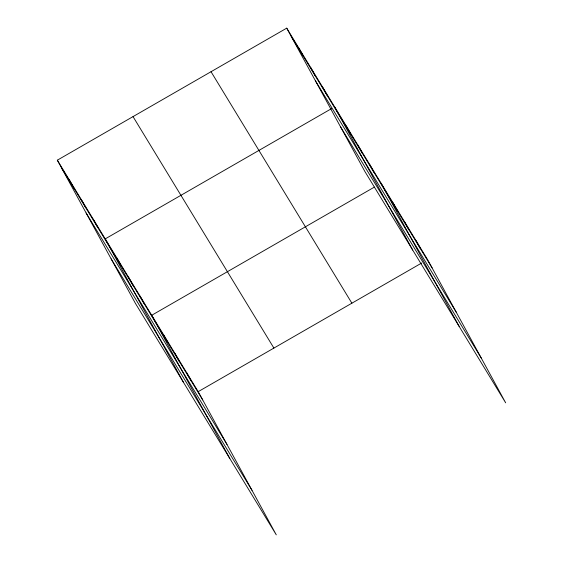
<?xml version="1.0" encoding="UTF-8"?>
<svg xmlns="http://www.w3.org/2000/svg" width="563" height="563" viewBox="0 0 563 563"><rect width="100%" height="100%" fill="white"/><g stroke="black" fill="none" stroke-linecap="round" stroke-linejoin="round"><path stroke-width="0.84" d="M57.335 160.181L198.204 391.651L276.278 534.85L135.416 303.38L57.335 160.181L286.722 28.15L427.584 259.62L505.665 402.819L364.796 171.349L286.722 28.15M331.649 108.56L105.232 238.881L183.306 382.08M374.423 187.078L151.721 315.266L229.795 458.465M198.204 391.651L421.652 263.034M291.219 36.405L432.088 267.868M315.498 80.938L456.368 312.402M340.516 126.816L481.386 358.286M211.026 71.719L351.889 303.19M133.03 116.611L273.899 348.082M61.839 168.436L202.708 399.906M86.118 212.969L226.988 444.439M111.129 258.853L251.999 490.317M415.966 240.521L420.462 248.776M404.347 221.428L408.844 229.676M392.721 202.328L397.225 210.583M381.102 183.235L459.176 326.434M369.483 164.136L373.98 172.391M357.857 145.043L362.361 153.291M346.238 125.943L350.735 134.198M334.612 106.85L412.693 250.049M322.641 87.174L327.138 95.428M310.663 67.497L315.167 75.752M298.693 47.827L303.19 56.075M186.585 372.551L191.082 380.806M174.959 353.458L179.463 361.713M163.34 334.359L167.837 342.614M140.096 296.173L144.6 304.421M128.477 277.073L132.974 285.328M116.851 257.981L121.355 266.229M93.261 219.204L97.758 227.459M81.283 199.534L85.787 207.789M69.312 179.857L73.809 188.112"/></g></svg>
